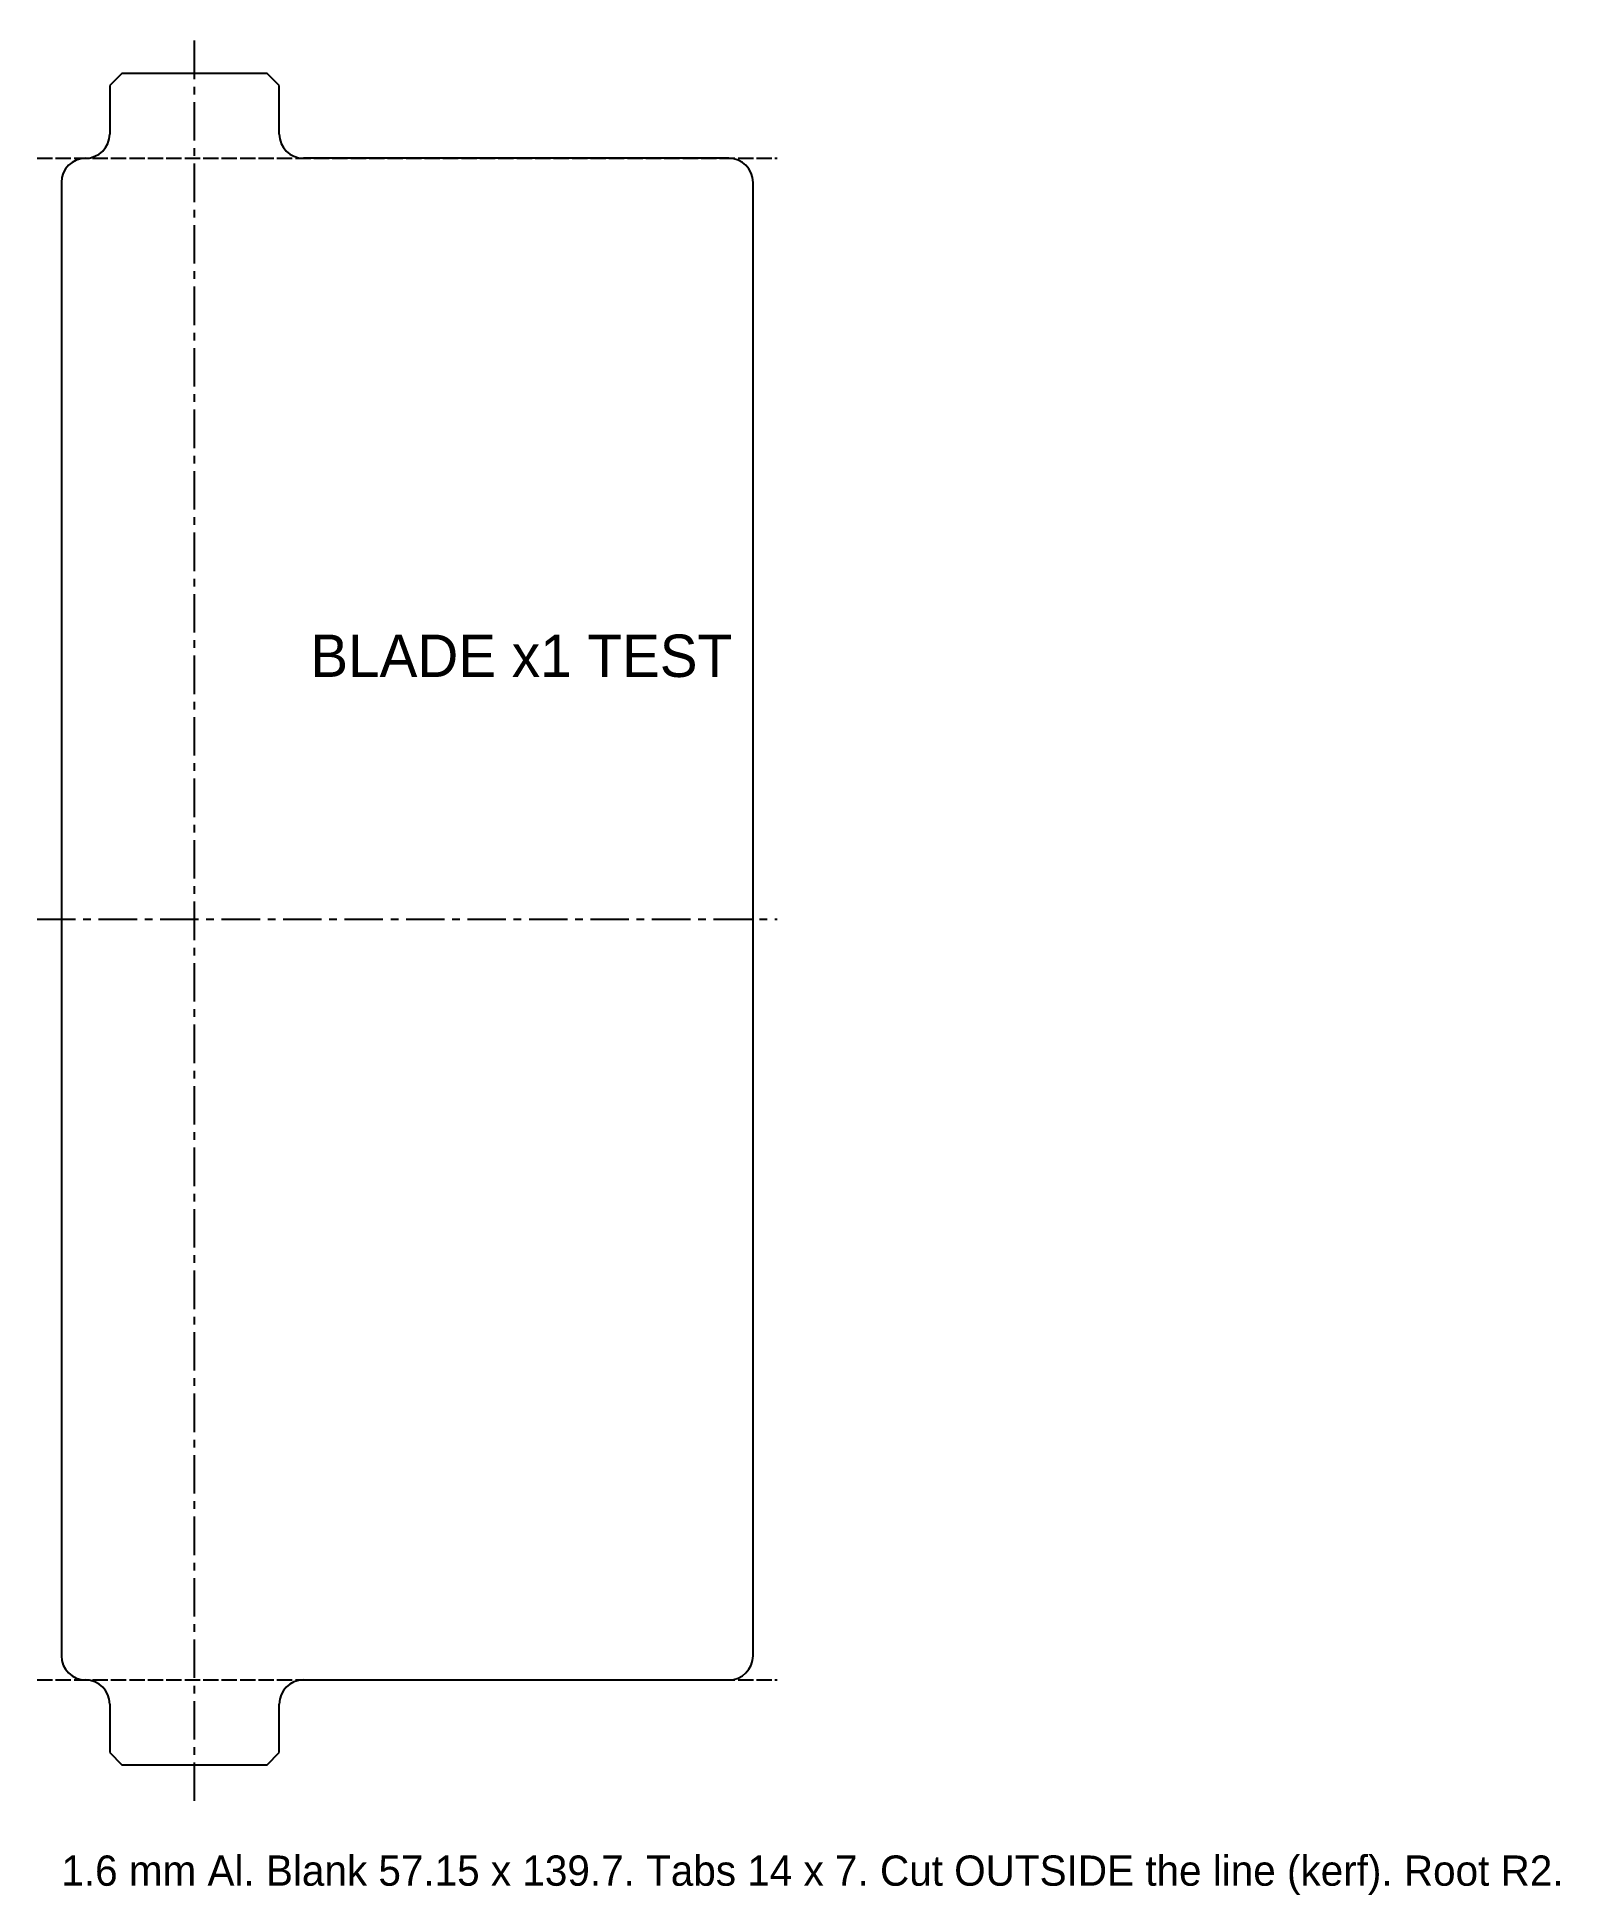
# Model space of a CAD drawing. Header units: millimetres. Extents: x -2 to 124, y -11 to 143.
import ezdxf

# ---------------------------------------------------------------- set-up
doc = ezdxf.new("R2010")
doc.units = ezdxf.units.MM
doc.linetypes.add('CENTER', pattern=[5.08, 3.175, -0.635, 0.635, -0.635])
doc.linetypes.add('DASHED', pattern=[1.524, 1.27, -0.254])
for name, color, linetype in [('CENTER', 1, 'CENTER'), ('CUT', 7, 'CONTINUOUS'), ('NOTES', 2, 'CONTINUOUS'), ('SHOULDER', 3, 'DASHED')]:
    doc.layers.add(name, color=color, linetype=linetype)

msp = doc.modelspace()

# ---------------------------------------------------------------- linework, layer by layer
at = {"layer": 'CENTER'}
for p, q in [((11, -3), (11, 142.7)), ((-2, 69.85), (59.15, 69.85))]:
    msp.add_line(p, q, dxfattribs=at)
at = {"layer": 'CUT'}
for p, q in [((5, 139.7), (4, 138.7)), ((17, 139.7), (5, 139.7)), ((18, 138.7), (17, 139.7)), ((4, 138.7), (4, 134.7)), ((18, 134.7), (18, 138.7)), ((2, 132.7), (2, 132.7)), ((55.15, 132.7), (20, 132.7)), ((0, 130.7), (0, 9)), ((57.15, 9), (57.15, 130.7)), ((2, 7), (2, 7)), ((20, 7), (55.15, 7)), ((4, 5), (4, 1)), ((18, 1), (18, 5)), ((4, 1), (5, 0)), ((5, 0), (17, 0)), ((17, 0), (18, 1))]:
    msp.add_line(p, q, dxfattribs=at)
for centre, start, end in [((2, 134.7), 270, 0), ((20, 134.7), 180, 270), ((2, 130.7), 90, 180), ((55.15, 130.7), 0, 90), ((2, 9), 180, 270), ((55.15, 9), 270, 0), ((2, 5), 0, 90), ((20, 5), 90, 180)]:
    msp.add_arc(centre, 2, start, end, dxfattribs=at)
at = {"layer": 'SHOULDER'}
for p, q in [((-2, 132.7), (59.15, 132.7)), ((-2, 7), (59.15, 7))]:
    msp.add_line(p, q, dxfattribs=at)

# ---------------------------------------------------------------- texts
at = {"layer": 'NOTES'}
for s, height, p in [('BLADE x1 TEST', 3.5, (20.57, 89.85)), ('1.6 mm Al. Blank 57.15 x 139.7. Tabs 14 x 7. Cut OUTSIDE the line (kerf). Root R2.', 2.5, (0, -10))]:
    msp.add_text(s, height=height, dxfattribs=at).set_placement(p)

doc.saveas('drawing.dxf')
